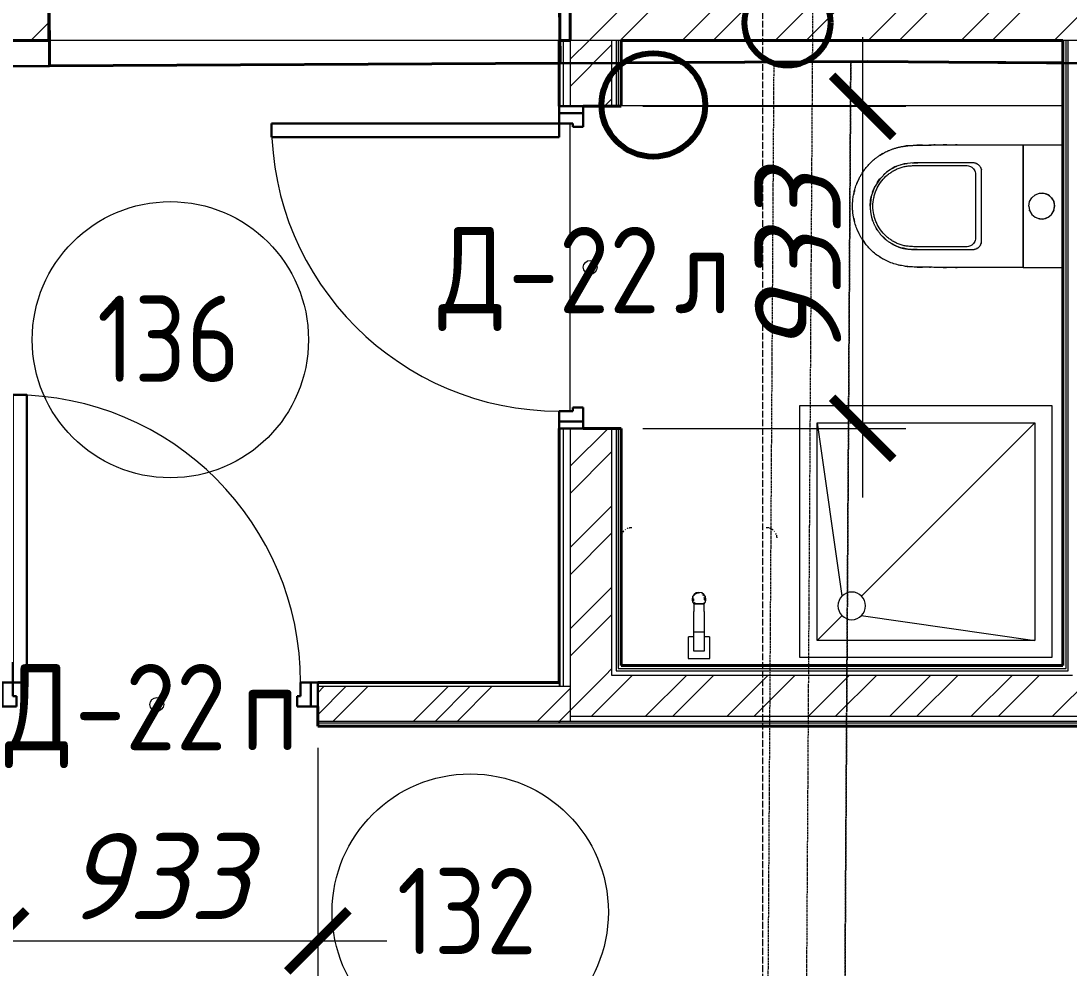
# Model space of a CAD drawing. Header units: millimetres. Extents: x 749182 to 2267578, y 70462 to 311449.
# Drawn here: x 2005482 to 2008517, y 116179 to 118922 of the extents above; entities that cross this region are included whole.
import ezdxf

# ---------------------------------------------------------------- set-up
doc = ezdxf.new("R2010")
doc.units = ezdxf.units.MM
for name, pattern in [('ADSK_Линия сетки', [25, 20, -2.5, 0, -2.5]), ('ADSK_Сверху', [4.5, 3, -1.5]), ('осеваяX2', [4, 2.5, -0.5, 0.5, -0.5])]:
    doc.linetypes.add(name, pattern=pattern)
doc.layers.get('Defpoints').update_dxf_attribs({"color": 255})
for name, color, linetype, lineweight in [('Двери', 7, 'Continuous', 20), ('Каркас', 7, 'Continuous', 9), ('Марки дверей', 7, 'Continuous', 20), ('Марки помещений', 7, 'Continuous', 20), ('Оборудование', 7, 'Continuous', 18), ('Оси', 165, 'осеваяX2', 13), ('Перекрытие', 7, 'Continuous', 18), ('размеры', 7, 'Continuous', 9), ('Сантехника', 7, 'Continuous', 18), ('Стены', 184, 'Continuous', 40), ('Стены внутренние', 7, 'Continuous', 18), ('Стены наружные', 7, 'Continuous', 18), ('Стены разрез', 7, 'Continuous', 35), ('Стены штриховка', 7, 'Continuous', 18), ('стояки', 7, 'Continuous', 9)]:
    doc.layers.add(name, color=color, linetype=linetype, lineweight=lineweight)
doc.layers.add('планы со стояками отопление_dwg', color=7, linetype='Continuous', lineweight=9, true_color=0x767676)
doc.styles.add('GOST Common_2', font='GOST_Common.ttf', dxfattribs={"width": 0.9, "height": 200})
doc.styles.add('М2', font='isocpeui.ttf')
doc.dimstyles.new('SPDS 1_100', dxfattribs={"dimscale": 100, "dimtxt": 2.5, "dimasz": 1.77, "dimexe": 1.25, "dimexo": 0.625, "dimtad": 1, "dimdec": 0, "dimrnd": 0.001, "dimzin": 9, "dimtxsty": 'М2', "dimblk": 'ARCHTICK', "dimcen": 2.5, "dimdle": 2, "dimclrt": 256, "dimadec": 0, "dimazin": 2, "dimtfac": 0.75, "dimtdec": 0, "dimtmove": 1, "dimatfit": 3, "dimfxl": 0, "dimtolj": 1, "dimlwd": 9, "dimlwe": 9, "dimarcsym": 0})
pattern_1 = [(45, (1958220.23, 75616.62), (-117.8655, 117.8655), []), (45, (1958298.8, 75616.62), (-117.8655, 117.8655), [])]

# ---------------------------------------------------------------- blocks, each defined once
blk = doc.blocks.new('ADSK_БалкаЖБ_Прямоугольная - 223_1х460мм-821113-01 План 1-го этажа маркировочный')
at = {"layer": 'Каркас', "color": 253, "linetype": 'ADSK_Сверху', "true_color": 0xaaaaaa}
for p, q in [((-2939.7, 111.5), (-2939.7, -111.6)), ((-2939.7, 111.5), (2939.7, 111.5)), ((-2939.7, -111.6), (2939.7, -111.6))]:
    blk.add_line(p, q, dxfattribs=at)
at = {"layer": 'Каркас', "color": 253, "linetype": 'ADSK_Сверху', "true_color": 0xb2b2b2}
for p in [(-2939.7, -0.1), (2939.7, 111.5)]:
    blk.add_line(p, (-2939.7, 111.5), dxfattribs=at)
blk = doc.blocks.new('Существующие стены 1 эт - Существующие стены 1 эт-653793-01 План 1-го этажа маркировочный')
at = {"layer": 'Стены'}
for p, q in [((47342.9, 43477.7), (47344.5, 43175.8)), ((48822.3, 43249.2), (48821, 43485.4)), ((47344.5, 43175.8), (47344.1, 43249.2)), ((47344.1, 43249.2), (47344.5, 43175.8)), ((48820.1, 43183.5), (47344.5, 43175.8)), ((47344.5, 43175.8), (48820.1, 43183.5)), ((48820.1, 43183.5), (47344.5, 43175.8)), ((49713.9, 43188.1), (49000.1, 43184.4)), ((49948.4, 43186.4), (49713.9, 43188.1)), ((50279.3, 43184), (49948.4, 43186.4))]:
    blk.add_line(p, q, dxfattribs=at)
at = {"layer": 'Стены разрез'}
for p, q in [((47344.5, 43175.8), (47342.9, 43477.7)), ((48821, 43485.4), (48822.6, 43183.5)), ((46573.2, 43171.8), (47344.5, 43175.8)), ((48822.6, 43183.5), (49713.9, 43188.1)), ((49713.9, 43188.1), (49948.4, 43186.4)), ((49948.4, 43186.4), (50381.1, 43183.2))]:
    blk.add_line(p, q, dxfattribs=at)
blk = doc.blocks.new('AC_Дверь_Однопольная_Стальная - Д-22п 933х2200h-1983243-01 План 1-го этажа маркировочный')
at = {"layer": 'Двери', "lineweight": 30}
for p, q in [((-416.5, 896.5), (-376.5, 896.5)), ((-416.5, 63.5), (-416.5, 896.5)), ((-376.5, 896.5), (-376.5, 63.5)), ((-466.5, 63.5), (-446.5, 63.5)), ((-466.5, -6.5), (-466.5, 63.5)), ((-446.5, 63.5), (-416.5, 63.5)), ((-446.5, -6.5), (-446.5, 63.5)), ((-446.5, 63.5), (-446.5, -6.5)), ((-376.5, 63.5), (-416.5, 63.5)), ((-416.5, 63.5), (-416.5, 23.5)), ((416.5, 63.5), (446.5, 63.5)), ((416.5, 23.5), (416.5, 63.5)), ((446.5, 63.5), (446.5, -6.5)), ((446.5, 63.5), (466.5, 63.5)), ((446.5, -6.5), (446.5, 63.5)), ((466.5, 63.5), (466.5, -6.5)), ((-416.5, 23.5), (-406.5, 23.5)), ((-406.5, 23.5), (-406.5, -6.5)), ((406.5, 23.5), (416.5, 23.5)), ((406.5, -6.5), (406.5, 23.5)), ((-446.5, -6.5), (-466.5, -6.5)), ((-406.5, -6.5), (-446.5, -6.5)), ((446.5, -6.5), (406.5, -6.5)), ((466.5, -6.5), (446.5, -6.5))]:
    blk.add_line(p, q, dxfattribs=at)
at = {"layer": 'Двери'}
blk.add_arc((-416.5, 63.5), 833, 0, 90, dxfattribs=at)
blk = doc.blocks.new('AC_Дверь_Однопольная_Стальная - Д-22л 933х2200h-1983239-01 План 1-го этажа маркировочный')
at = {"layer": 'Двери', "lineweight": 30}
for p, q in [((416.5, 923), (376.5, 923)), ((376.5, 923), (376.5, 90)), ((416.5, 90), (416.5, 923)), ((-446.5, 90), (-466.5, 90)), ((-466.5, 90), (-466.5, 20)), ((-416.5, 90), (-446.5, 90)), ((-446.5, 90), (-446.5, 20)), ((-446.5, 20), (-446.5, 90)), ((-416.5, 50), (-416.5, 90)), ((376.5, 90), (416.5, 90)), ((446.5, 90), (416.5, 90)), ((416.5, 90), (416.5, 50)), ((446.5, 20), (446.5, 90)), ((466.5, 90), (446.5, 90)), ((446.5, 90), (446.5, 20)), ((466.5, 20), (466.5, 90)), ((-406.5, 50), (-416.5, 50)), ((-406.5, 20), (-406.5, 50)), ((416.5, 50), (406.5, 50)), ((406.5, 50), (406.5, 20)), ((-466.5, 20), (-446.5, 20)), ((-446.5, 20), (-406.5, 20)), ((406.5, 20), (446.5, 20)), ((446.5, 20), (466.5, 20))]:
    blk.add_line(p, q, dxfattribs=at)
at = {"layer": 'Двери'}
blk.add_arc((416.5, 90), 833, 90, 180, dxfattribs=at)
blk = doc.blocks.new('WCPan-60cm-CloseCoupled-FloorMounted - WC_FloorStandingWC_Vitra_Zentrum_5781B003-0075-1928247-01 План 1-го этажа маркировочный')
at = {"layer": 'Сантехника'}
for p, q in [((50163.4, 42946.7), (50163.4, 42591.7)), ((50163.6, 42946.8), (50163.6, 42591.6)), ((50279.2, 42946.8), (50279.2, 42591.6)), ((50025.7, 42861.4), (50025.7, 42677)), ((50043.7, 42669.1), (50043.7, 42869.4)), ((50255, 42769.4), (50255, 42768.2)), ((50253.1, 42757.8), (50252.7, 42756.6))]:
    blk.add_line(p, q, dxfattribs=at)
at = {"layer": 'Сантехника', "flags": 128}
for points in [[(50163.6, 42946.8), (50221.4, 42946.8), (50279.2, 42946.8)], [(50016.5, 42895), (49987.1, 42895), (49959.9, 42895), (49933.8, 42895), (49901.2, 42895), (49872.7, 42895), (49847, 42894.6), (49818.9, 42891.7), (49792.5, 42882.7), (49768.6, 42867.7), (49748.5, 42847.8), (49733.5, 42824), (49724.1, 42797.2), (49721, 42769.2)], [(50180.1, 42769.4), (50182.4, 42782.3), (50188.9, 42793.5), (50198.8, 42801.9), (50211.1, 42806.4), (50224.1, 42806.4), (50236.4, 42801.9), (50246.3, 42793.5), (50252.8, 42782.3), (50255.1, 42769.4)], [(50180.1, 42769.4), (50182.4, 42756.6), (50188.9, 42745.3), (50198.8, 42737), (50211.1, 42732.5), (50224.1, 42732.5), (50236.3, 42737), (50246.3, 42745.3), (50252.8, 42756.6), (50255.1, 42769.4)], [(50163.6, 42591.6), (50221.4, 42591.6), (50279.2, 42591.6)]]:
    blk.add_lwpolyline(points, dxfattribs=at)
at = {"layer": 'Сантехника'}
for start, end in [(32.818, 86.5759), (332.8419, 27.1631), (273.4205, 327.1711)]:
    blk.add_arc((50217.5, 42769.4), 37.5, start, end, dxfattribs=at)
for centre, start_param, end_param in [((50163.3, 45003.3), 3.147063, 3.154396), ((50163.3, 40535.1), 6.270382, 6.277715)]:
    blk.add_ellipse(centre, major_axis=(0, 2056.6), ratio=0.01105, start_param=start_param, end_param=end_param, dxfattribs=at)
for points, knots in [([(49669.8, 42769.2), (49669.8, 42769.8), (49669.8, 42771.5), (49669.8, 42774.9), (49670, 42779.4), (49670.4, 42784.6), (49671, 42790.6), (49671.9, 42797.2), (49673.2, 42804.4), (49674.7, 42811.1), (49676.5, 42817.7), (49678.5, 42824.3), (49681, 42831.5), (49684.1, 42839.3), (49687.9, 42847.5), (49692.4, 42856.1), (49697.7, 42865), (49702.8, 42872.5), (49707.4, 42878.5), (49711, 42883), (49714.7, 42887.3), (49718.6, 42891.5), (49722.6, 42895.6), (49726.7, 42899.5), (49731, 42903.3), (49734.8, 42906.5), (49738.3, 42909.2), (49741.8, 42911.8), (49745.6, 42914.5), (49749.9, 42917.3), (49754.7, 42920.2), (49759.9, 42923.2), (49765.6, 42926.1), (49771.1, 42928.7), (49776.1, 42930.9), (49780.2, 42932.5), (49784.3, 42934.1), (49788.5, 42935.5), (49792.7, 42936.9), (49796.9, 42938.1), (49801.2, 42939.3), (49805.5, 42940.3), (49809.8, 42941.2), (49814.2, 42942), (49818.6, 42942.8), (49823.1, 42943.4), (49827.8, 42944), (49832.5, 42944.5), (49837.5, 42944.9), (49842.1, 42945.2), (49846.2, 42945.4), (49850.2, 42945.6), (49855, 42945.7), (49861.2, 42945.9), (49869.2, 42946), (49879.6, 42946.1), (49892.7, 42946.3), (49907, 42946.4), (49920.3, 42946.5), (49930.5, 42946.5), (49940.8, 42946.6), (49951.1, 42946.6), (49961.5, 42946.6), (49971.9, 42946.7), (49982.4, 42946.7), (49989.9, 42946.6), (49994.5, 42946.6), (49995.9, 42946.6), (49997.3, 42946.6), (49998.8, 42946.6), (50000.3, 42946.6), (50001.7, 42946.6), (50003.2, 42946.6), (50004.1, 42946.6), (50004.6, 42946.6)], [-4.049472, -4.049472, -4.049472, -4.049472, -3.861131, -3.67279, -3.484448, -3.296107, -3.107766, -2.919425, -2.731083, -2.542742, -2.412446, -2.28215, -2.151853, -2.021557, -1.891261, -1.760965, -1.630668, -1.500372, -1.435282, -1.370191, -1.3051, -1.24001, -1.174919, -1.109829, -1.044738, -0.979648, -0.938527, -0.897407, -0.856286, -0.815166, -0.774045, -0.732925, -0.691804, -0.650683, -0.624579, -0.598474, -0.572369, -0.546265, -0.52016, -0.494055, -0.467951, -0.441846, -0.416137, -0.390428, -0.36472, -0.339011, -0.313302, -0.287593, -0.261885, -0.236176, -0.21814, -0.200103, -0.182067, -0.164031, -0.145994, -0.127958, -0.109922, -0.091885, -0.081743, -0.071601, -0.061459, -0.051317, -0.041175, -0.031033, -0.020891, -0.010749, -0.009405, -0.008061, -0.006718, -0.005374, -0.004031, -0.002687, -0.001344, 0, 0, 0, 0]), ([(49757.1, 42921.6), (49756.4, 42921.2), (49754.2, 42919.9), (49750.8, 42917.8), (49748.2, 42916.2), (49747.1, 42915.4)], [0.5780337, 0.5780337, 0.5780337, 0.5780337, 0.58333333, 0.59375, 0.60237091, 0.60237091, 0.60237091, 0.60237091]), ([(49832.2, 42944.4), (49832.1, 42944.4), (49830.5, 42944.3), (49827.5, 42944), (49824, 42943.5), (49822, 42943.3), (49821.3, 42943.2)], [0.39522151, 0.39522151, 0.39522151, 0.39522151, 0.39583333, 0.40625, 0.41666667, 0.42134296, 0.42134296, 0.42134296, 0.42134296]), ([(49872.9, 42946.1), (49871.7, 42946), (49868.9, 42946), (49864.3, 42945.9), (49859.8, 42945.9), (49857, 42945.8), (49856, 42945.8)], [0.30427449, 0.30427449, 0.30427449, 0.30427449, 0.3125, 0.32291667, 0.33333333, 0.3395761, 0.3395761, 0.3395761, 0.3395761]), ([(49909.1, 42946.4), (49907.9, 42946.4), (49905, 42946.4), (49901.2, 42946.3), (49897.8, 42946.3), (49895.1, 42946.3), (49892.8, 42946.3), (49891.5, 42946.3), (49890.9, 42946.3)], [0.22091476, 0.22091476, 0.22091476, 0.22091476, 0.22916667, 0.23958333, 0.24479167, 0.25, 0.25520833, 0.25892352, 0.25892352, 0.25892352, 0.25892352]), ([(49942.5, 42946.6), (49942.1, 42946.6), (49940.1, 42946.6), (49936.7, 42946.6), (49933.6, 42946.5), (49932, 42946.5)], [0.14303768, 0.14303768, 0.14303768, 0.14303768, 0.14583333, 0.15625, 0.16666667, 0.16666667, 0.16666667, 0.16666667]), ([(50004.6, 42946.6), (50010.5, 42946.6), (50022.4, 42946.6), (50041.3, 42946.6), (50061.4, 42946.6), (50084.3, 42946.6), (50107.6, 42946.6), (50128.1, 42946.7), (50146.8, 42946.7), (50158.1, 42946.7), (50163.4, 42946.7)], [-4.113201, -4.113201, -4.113201, -4.113201, -3.611572, -3.109943, -2.608313, -2.106684, -1.580013, -1.053342, -0.526671, 0, 0, 0, 0]), ([(49728.9, 42901.5), (49727.9, 42900.6), (49725, 42897.9), (49722.1, 42895.1), (49720.2, 42893.1)], [0.65650769, 0.65650769, 0.65650769, 0.65650769, 0.66666667, 0.68597408, 0.68597408, 0.68597408, 0.68597408]), ([(49810.1, 42889.6), (49812.5, 42890.3), (49817.5, 42891.5), (49823.5, 42892.6), (49827, 42893), (49827.9, 42893.2)], [0.4375, 0.4375, 0.4375, 0.4375, 0.45833333, 0.47916667, 0.48641545, 0.48641545, 0.48641545, 0.48641545]), ([(49842.1, 42894.4), (49844.3, 42894.5), (49849.2, 42894.7), (49854.7, 42894.9), (49858.1, 42894.9), (49859.2, 42894.9)], [0.52439248, 0.52439248, 0.52439248, 0.52439248, 0.54166667, 0.5625, 0.5716159, 0.5716159, 0.5716159, 0.5716159]), ([(50043.7, 42869.4), (50043.7, 42871), (50043.3, 42877.6), (50037, 42887.4), (50029.7, 42892.3), (50022.6, 42894.6), (50018.5, 42895), (50016.5, 42895)], [-1.399204, -1.399204, -1.399204, -1.399204, -0.991678, -0.684937, -0.377368, -0.184471, 0, 0, 0, 0]), ([(49706.3, 42877), (49705.8, 42876.4), (49704.4, 42874.6), (49702.1, 42871.4), (49699.9, 42868.2), (49698.7, 42866.3), (49698.3, 42865.7)], [0.73453829, 0.73453829, 0.73453829, 0.73453829, 0.73958333, 0.75, 0.76041667, 0.76559387, 0.76559387, 0.76559387, 0.76559387]), ([(49728.9, 42769.2), (49728.9, 42777.3), (49730.1, 42789.4), (49734.3, 42805.1), (49740, 42820.2), (49750, 42837.9), (49763.4, 42853.2), (49775.8, 42863.6), (49785.9, 42870.4), (49794.8, 42875.2), (49802.3, 42878.5), (49807.8, 42880.6), (49813.5, 42882.4), (49821.2, 42884.2), (49831.3, 42885.7), (49843.8, 42886.6), (49860.9, 42887.1), (49882.7, 42887), (49917.8, 42887), (49956.3, 42887.1), (49986.2, 42887.1), (49998.5, 42887.1)], [-0.881059, -0.881059, -0.881059, -0.881059, -0.8185544, -0.7873044, -0.7560544, -0.6935544, -0.6310544, -0.5998044, -0.5685544, -0.5373044, -0.5216794, -0.5060544, -0.4904294, -0.4748044, -0.4435544, -0.4123044, -0.3810544, -0.3185544, -0.2560544, -0.1310544, -0.0428572, -0.0428572, -0.0428572, -0.0428572]), ([(49759.4, 42859.7), (49760.8, 42861.1), (49765, 42864.9), (49769.4, 42868.5), (49772.4, 42870.7)], [0.27513812, 0.27513812, 0.27513812, 0.27513812, 0.29166667, 0.32160073, 0.32160073, 0.32160073, 0.32160073]), ([(49783.4, 42877.9), (49785.4, 42879), (49789.8, 42881.4), (49794.6, 42883.8), (49797.4, 42885), (49797.9, 42885.2)], [0.35634739, 0.35634739, 0.35634739, 0.35634739, 0.375, 0.39583333, 0.40053784, 0.40053784, 0.40053784, 0.40053784]), ([(49998.5, 42887.1), (50000.9, 42887.1), (50005.4, 42886.5), (50010.9, 42884.5), (50014.9, 42882.1), (50018.5, 42879.3), (50022.3, 42874.8), (50025.1, 42868.3), (50025.7, 42863.8), (50025.7, 42861.4)], [-1, -1, -1, -1, -0.833333, -0.666667, -0.583333, -0.5, -0.333333, -0.166667, 0, 0, 0, 0]), ([(50040.6, 42881.5), (50040.8, 42881.2), (50041, 42880.7), (50041.3, 42880.1), (50041.4, 42879.9)], [0.69452299, 0.69452299, 0.69452299, 0.69452299, 0.72222222, 0.7371201, 0.7371201, 0.7371201, 0.7371201]), ([(49688, 42847.6), (49687.4, 42846.5), (49686.2, 42843.9), (49684.5, 42840), (49683.3, 42837.4), (49682.9, 42836.2)], [0.8145512, 0.8145512, 0.8145512, 0.8145512, 0.82291667, 0.83333333, 0.84189093, 0.84189093, 0.84189093, 0.84189093]), ([(49740.6, 42836.8), (49741.6, 42838.3), (49744, 42841.8), (49747.4, 42846.4), (49749.9, 42849.5), (49750.8, 42850.6)], [0.1938714, 0.1938714, 0.1938714, 0.1938714, 0.20833333, 0.22916667, 0.24084036, 0.24084036, 0.24084036, 0.24084036]), ([(49675.6, 42814.5), (49675.2, 42813), (49674.5, 42810.1), (49673.6, 42806), (49673.1, 42803.3), (49672.9, 42802.4)], [0.89583333, 0.89583333, 0.89583333, 0.89583333, 0.90625, 0.91666667, 0.92254035, 0.92254035, 0.92254035, 0.92254035]), ([(49727.2, 42808.4), (49727.5, 42809.2), (49728.2, 42811.3), (49729.8, 42815.7), (49731.7, 42820.2), (49733.5, 42824), (49734.3, 42825.6), (49734.6, 42826.1)], [0.1072591, 0.1072591, 0.1072591, 0.1072591, 0.11458333, 0.125, 0.14583333, 0.15625, 0.1607108, 0.1607108, 0.1607108, 0.1607108]), ([(50004.6, 42591.8), (50002.7, 42591.8), (49998.8, 42591.8), (49992.6, 42591.8), (49986.4, 42591.8), (49973.1, 42591.8), (49953.5, 42591.8), (49928.6, 42591.9), (49905.5, 42592), (49885.4, 42592.2), (49869.6, 42592.4), (49857.9, 42592.6), (49847.8, 42592.9), (49838.6, 42593.4), (49829.6, 42594.2), (49820.7, 42595.3), (49811.8, 42596.8), (49799.8, 42599.3), (49785.2, 42603.7), (49768.8, 42610.5), (49753.8, 42618.5), (49739.3, 42628.1), (49726.1, 42639.1), (49714.3, 42651.3), (49704.6, 42663.3), (49696.2, 42675.6), (49688.7, 42688.8), (49681.7, 42704.5), (49676.2, 42720.7), (49673.4, 42733.1), (49672, 42741.3), (49671.4, 42745.2), (49670.9, 42749.1), (49670.6, 42752.5), (49670.3, 42755.2), (49670.2, 42757.4), (49670, 42759.5), (49669.9, 42761.5), (49669.9, 42763.3), (49669.8, 42765), (49669.8, 42766.7), (49669.8, 42767.8), (49669.8, 42768.5), (49669.8, 42768.8), (49669.8, 42769), (49669.8, 42769.1), (49669.8, 42769.2)], [-20.049415, -20.049415, -20.049415, -20.049415, -19.9374, -19.825385, -19.71337, -19.601354, -19.117402, -18.633449, -18.149496, -17.665543, -17.288144, -16.910745, -16.533346, -16.155946, -15.770496, -15.385045, -14.999595, -14.614144, -13.837234, -13.060323, -12.283412, -11.506502, -10.565218, -9.623934, -8.68265, -7.741366, -6.423461, -5.105557, -3.787653, -2.469748, -2.16459, -1.859431, -1.554272, -1.249113, -1.082103, -0.915093, -0.748083, -0.581073, -0.452946, -0.32482, -0.196693, -0.068567, -0.051425, -0.034283, -0.017142, 0, 0, 0, 0]), ([(49721, 42769.2), (49721, 42771.2), (49721.1, 42775.7), (49721.7, 42783.2), (49722.6, 42789.9), (49723.6, 42795), (49724.1, 42797.3), (49724.4, 42798.3)], [0, 0, 0, 0, 0.02083333, 0.04166667, 0.0625, 0.07291667, 0.08026225, 0.08026225, 0.08026225, 0.08026225]), ([(49721, 42769.2), (49721, 42768.6), (49721, 42767.4), (49721, 42765.4), (49721.1, 42763.2), (49721.2, 42760.9), (49721.4, 42758.4), (49721.7, 42755.8), (49722, 42753), (49722.4, 42750.2), (49722.9, 42747.2), (49723.5, 42744), (49724.2, 42740.8), (49725, 42737.5), (49726, 42734.1), (49727, 42730.6), (49728.2, 42727), (49729.5, 42723.5), (49730.9, 42720.2), (49732.2, 42717.1), (49733.6, 42714.1), (49735.1, 42711.2), (49736.6, 42708.4), (49738.2, 42705.6), (49739.8, 42702.9), (49741.5, 42700.3), (49743.2, 42697.8), (49744.9, 42695.4), (49746.6, 42693), (49748.4, 42690.7), (49750.2, 42688.5), (49752, 42686.4), (49753.9, 42684.3), (49755.9, 42682.1), (49758.2, 42679.8), (49760.7, 42677.4), (49763.2, 42675.1), (49765.7, 42673), (49768.3, 42670.9), (49770.8, 42668.9), (49773.3, 42667.1), (49775.9, 42665.3), (49778.4, 42663.6), (49780.9, 42662.1), (49783.3, 42660.6), (49785.8, 42659.2), (49788.2, 42657.9), (49790.5, 42656.7), (49792.9, 42655.5), (49795.1, 42654.4), (49797.4, 42653.4), (49799.7, 42652.5), (49802, 42651.6), (49804.3, 42650.7), (49806.6, 42649.9), (49808.9, 42649.2), (49811.2, 42648.5), (49813.6, 42647.9), (49815.9, 42647.3), (49818.4, 42646.8), (49820.8, 42646.3), (49823.3, 42645.9), (49825.8, 42645.5), (49828.5, 42645.2), (49831.1, 42644.9), (49833.9, 42644.6), (49836.6, 42644.4), (49839.5, 42644.2), (49842.4, 42644), (49845.3, 42643.9), (49848.3, 42643.7), (49851.3, 42643.6), (49854.4, 42643.6), (49857.4, 42643.5), (49860.5, 42643.5), (49863.7, 42643.4), (49866.8, 42643.4), (49869.9, 42643.4), (49873, 42643.4), (49876.1, 42643.4), (49879.1, 42643.4), (49882.4, 42643.4), (49886.3, 42643.4), (49890.9, 42643.4), (49895.7, 42643.4), (49900.8, 42643.4), (49906, 42643.4), (49911.3, 42643.4), (49916.5, 42643.4), (49921.6, 42643.4), (49926.5, 42643.4), (49931.2, 42643.4), (49935.4, 42643.4), (49939.3, 42643.4), (49942.6, 42643.4), (49945.3, 42643.4), (49947.3, 42643.4), (49949.3, 42643.4), (49951.3, 42643.4), (49954.7, 42643.4), (49958.1, 42643.4), (49961.8, 42643.4), (49965.7, 42643.4), (49969.8, 42643.4), (49974, 42643.4), (49978.4, 42643.4), (49982.9, 42643.4), (49987.5, 42643.4), (49992.2, 42643.4), (49997, 42643.4), (50001.8, 42643.4), (50006.7, 42643.4), (50011.6, 42643.4), (50014.9, 42643.4), (50016.5, 42643.4)], [-58.924074, -58.924074, -58.924074, -58.924074, -58.626767, -58.329459, -58.032152, -57.734844, -57.437537, -57.140229, -56.842922, -56.545614, -56.248307, -55.950999, -55.653692, -55.356384, -55.059077, -54.761769, -54.464462, -54.167154, -53.909806, -53.652457, -53.395109, -53.13776, -52.880412, -52.623063, -52.365715, -52.108366, -51.851018, -51.593669, -51.336321, -51.078972, -50.821624, -50.564275, -50.306927, -50.049579, -49.709363, -49.369148, -49.028933, -48.688718, -48.348503, -48.008288, -47.668073, -47.327858, -46.987643, -46.647428, -46.307213, -45.966998, -45.626783, -45.286568, -44.946353, -44.606138, -44.248477, -43.890817, -43.533156, -43.175496, -42.817835, -42.460175, -42.102514, -41.744854, -41.387193, -41.029533, -40.671873, -40.314212, -39.956552, -39.598891, -39.241231, -38.88357, -38.535083, -38.186597, -37.83811, -37.489623, -37.141136, -36.79265, -36.444163, -36.095676, -35.747189, -35.398703, -35.050216, -34.701729, -34.353242, -34.004756, -33.656269, -33.307782, -32.843962, -32.380141, -31.916321, -31.452501, -30.98868, -30.52486, -30.06104, -29.59722, -29.133399, -28.669579, -28.205759, -27.741938, -27.278118, -26.814298, -26.350477, -25.886657, -24.268741, -22.650825, -21.032909, -19.414993, -17.797077, -16.179161, -14.561245, -12.943328, -11.325412, -9.707496, -8.08958, -6.471664, -4.853748, -3.235832, -1.617916, 0, 0, 0, 0]), ([(49998.5, 42651.3), (49986.2, 42651.4), (49956.3, 42651.4), (49917.8, 42651.4), (49882.7, 42651.4), (49860.9, 42651.3), (49843.8, 42651.8), (49831.3, 42652.7), (49821.2, 42654.2), (49813.5, 42656.1), (49807.8, 42657.8), (49802.3, 42659.9), (49794.8, 42663.3), (49785.9, 42668.1), (49775.8, 42674.9), (49763.4, 42685.2), (49750, 42700.5), (49740, 42718.2), (49734.3, 42733.3), (49730.1, 42749), (49728.9, 42761.1), (49728.9, 42769.2)], [0.0428572, 0.0428572, 0.0428572, 0.0428572, 0.1310544, 0.2560544, 0.3185544, 0.3810544, 0.4123044, 0.4435544, 0.4748044, 0.4904294, 0.5060544, 0.5216794, 0.5373044, 0.5685544, 0.5998044, 0.6310544, 0.6935544, 0.7560544, 0.7873044, 0.8185544, 0.881059, 0.881059, 0.881059, 0.881059]), ([(50182, 42781.4), (50182, 42781.5), (50182.2, 42782.1), (50182.4, 42782.6), (50182.6, 42783.1)], [-0.79368047, -0.79368047, -0.79368047, -0.79368047, -0.78571429, -0.76296055, -0.76296055, -0.76296055, -0.76296055]), ([(49673, 42735.5), (49673.1, 42734.7), (49673.9, 42731.1), (49674.7, 42727.5), (49675.4, 42724.8)], [0.07790377, 0.07790377, 0.07790377, 0.07790377, 0.08333333, 0.10312609, 0.10312609, 0.10312609, 0.10312609]), ([(49728.2, 42727.1), (49728.2, 42727.2), (49727.7, 42728.6), (49726.8, 42731.2), (49725.9, 42734.4), (49725.3, 42736.6), (49725.1, 42737.4)], [0.88401006, 0.88401006, 0.88401006, 0.88401006, 0.88541667, 0.89583333, 0.90625, 0.91261207, 0.91261207, 0.91261207, 0.91261207]), ([(49743.8, 42697), (49743.7, 42697.1), (49742.2, 42699.2), (49740.1, 42702.5), (49738, 42706), (49737.2, 42707.4), (49737.1, 42707.6)], [0.79073929, 0.79073929, 0.79073929, 0.79073929, 0.79166667, 0.8125, 0.82291667, 0.82510106, 0.82510106, 0.82510106, 0.82510106]), ([(50212.4, 42732.3), (50212, 42732.3), (50211.4, 42732.4), (50210.7, 42732.6), (50210.4, 42732.6)], [-0.91359982, -0.91359982, -0.91359982, -0.91359982, -0.89285714, -0.87932789, -0.87932789, -0.87932789, -0.87932789]), ([(49682.6, 42702.9), (49683.2, 42701.4), (49684.8, 42697.5), (49686.6, 42693.6), (49687.8, 42691.1)], [0.15609637, 0.15609637, 0.15609637, 0.15609637, 0.16666667, 0.18556267, 0.18556267, 0.18556267, 0.18556267]), ([(49765.9, 42672.8), (49765.2, 42673.4), (49762.5, 42675.7), (49759.3, 42678.7), (49756.8, 42681.3), (49756, 42682)], [0.70059285, 0.70059285, 0.70059285, 0.70059285, 0.70833333, 0.72916667, 0.73777538, 0.73777538, 0.73777538, 0.73777538]), ([(49698.5, 42672.4), (49699.6, 42670.6), (49702.1, 42667), (49704.6, 42663.5), (49705.9, 42661.8)], [0.23487199, 0.23487199, 0.23487199, 0.23487199, 0.25, 0.26517937, 0.26517937, 0.26517937, 0.26517937]), ([(49793.2, 42655.4), (49792, 42655.9), (49788.6, 42657.6), (49784.6, 42659.8), (49781.8, 42661.5), (49781.4, 42661.8)], [0.61440341, 0.61440341, 0.61440341, 0.61440341, 0.625, 0.64583333, 0.65006745, 0.65006745, 0.65006745, 0.65006745]), ([(49825.2, 42645.6), (49825, 42645.6), (49822.3, 42646.1), (49817.1, 42647), (49812.4, 42648.2), (49810.1, 42648.8)], [0.51911637, 0.51911637, 0.51911637, 0.51911637, 0.52083333, 0.54166667, 0.56178791, 0.56178791, 0.56178791, 0.56178791]), ([(50025.7, 42677), (50025.7, 42674.6), (50025.1, 42670.1), (50022.3, 42663.6), (50018.5, 42659.1), (50014.9, 42656.3), (50010.9, 42653.9), (50005.4, 42651.9), (50000.9, 42651.3), (49998.5, 42651.3)], [-1, -1, -1, -1, -0.833333, -0.666667, -0.5, -0.416667, -0.333333, -0.166667, 0, 0, 0, 0]), ([(50016.5, 42643.4), (50020.4, 42643.4), (50027.7, 42644.8), (50036.7, 42650.7), (50043.3, 42660.7), (50043.7, 42667.4), (50043.7, 42669.1)], [-4.576676, -4.576676, -4.576676, -4.576676, -3.420853, -2.362821, -1.38046, 0, 0, 0, 0]), ([(50040.5, 42656.8), (50040.5, 42656.7), (50040.2, 42656.2), (50039.9, 42655.7), (50039.6, 42655.3)], [0.30813645, 0.30813645, 0.30813645, 0.30813645, 0.3125, 0.35026428, 0.35026428, 0.35026428, 0.35026428]), ([(50043, 42663.2), (50042.9, 42662.7), (50042.7, 42662), (50042.5, 42661.3), (50042.5, 42661.2)], [0.14925999, 0.14925999, 0.14925999, 0.14925999, 0.1875, 0.1968419, 0.1968419, 0.1968419, 0.1968419]), ([(49719.7, 42645.8), (49721.7, 42643.7), (49724.9, 42640.6), (49728.1, 42637.7), (49729.3, 42636.7)], [0.31372869, 0.31372869, 0.31372869, 0.31372869, 0.33333333, 0.34362952, 0.34362952, 0.34362952, 0.34362952]), ([(49747.7, 42622.6), (49750, 42621.1), (49753.2, 42619.1), (49756.4, 42617.3), (49757.1, 42616.9)], [0.39699712, 0.39699712, 0.39699712, 0.39699712, 0.41666667, 0.42228657, 0.42228657, 0.42228657, 0.42228657]), ([(49857, 42643.5), (49856.1, 42643.5), (49852.6, 42643.6), (49848.1, 42643.7), (49844.5, 42643.9), (49843.4, 42644)], [0.42975153, 0.42975153, 0.42975153, 0.42975153, 0.4375, 0.45833333, 0.46818954, 0.46818954, 0.46818954, 0.46818954]), ([(49821.4, 42595.2), (49822, 42595.2), (49825.5, 42594.7), (49829.5, 42594.2), (49832.9, 42593.9), (49833.3, 42593.9)], [0.57885721, 0.57885721, 0.57885721, 0.57885721, 0.58333333, 0.60416667, 0.60686986, 0.60686986, 0.60686986, 0.60686986]), ([(49856.9, 42592.6), (49857.7, 42592.6), (49861.5, 42592.5), (49866.7, 42592.4), (49871.1, 42592.4), (49872.5, 42592.3)], [0.66095419, 0.66095419, 0.66095419, 0.66095419, 0.66666667, 0.6875, 0.69783585, 0.69783585, 0.69783585, 0.69783585]), ([(49931.9, 42591.9), (49934.9, 42591.9), (49938.4, 42591.8), (49941.9, 42591.8), (49942.3, 42591.8)], [0.83333333, 0.83333333, 0.83333333, 0.83333333, 0.85416667, 0.85711815, 0.85711815, 0.85711815, 0.85711815]), ([(50163.4, 42591.7), (50148.7, 42591.7), (50119.2, 42591.8), (50077.7, 42591.8), (50042.5, 42591.8), (50022.5, 42591.8), (50013.6, 42591.8), (50009.8, 42591.8), (50007, 42591.8), (50005.4, 42591.8), (50004.6, 42591.8)], [-13.742702, -13.742702, -13.742702, -13.742702, -11.119817, -8.496932, -5.874047, -3.251161, -2.438371, -1.625581, -0.81279, 0, 0, 0, 0])]:
    blk.add_open_spline(points, degree=3, knots=knots, dxfattribs=at)
for points in [[(49973.2, 42946.7), (49971.6, 42946.7), (49969.9, 42946.7), (49968.3, 42946.7)], [(50021.9, 42894.5), (50022.4, 42894.4), (50023, 42894.3), (50023.5, 42894.2)], [(50027.2, 42893), (50027.7, 42892.8), (50028.3, 42892.6), (50028.8, 42892.3)], [(50042.8, 42876.2), (50042.9, 42875.6), (50043.1, 42875.1), (50043.2, 42874.6)], [(50197.8, 42801.3), (50198.3, 42801.7), (50198.9, 42802), (50199.5, 42802.3)], [(50210.4, 42806.3), (50211.1, 42806.4), (50211.8, 42806.5), (50212.4, 42806.6)], [(50182.6, 42755.8), (50182.4, 42756.4), (50182.2, 42756.9), (50182, 42757.5)], [(50199.5, 42736.5), (50198.9, 42736.9), (50198.3, 42737.2), (50197.8, 42737.6)], [(50030.5, 42646.9), (50029.9, 42646.6), (50029.4, 42646.3), (50028.8, 42646.1)], [(50024.5, 42644.5), (50023.9, 42644.3), (50023.3, 42644.2), (50022.7, 42644.1)], [(49892.3, 42592.2), (49893.3, 42592.1), (49894.3, 42592.1), (49895.3, 42592.1)], [(49968.3, 42591.8), (49970, 42591.8), (49971.7, 42591.8), (49973.3, 42591.8)]]:
    blk.add_open_spline(points, degree=3, dxfattribs=at)
blk = doc.blocks.new('Душевая кабинка-2D - 730кв-V227-01 План 1-го этажа маркировочный')
at = {"layer": 'Сантехника'}
for p, q in [((0, 730), (730, 730)), ((0, 0), (0, 730)), ((730, 730), (730, 0)), ((50, 680), (680, 680)), ((50, 50), (50, 680)), ((680, 680), (680, 50)), ((680, 50), (50, 50)), ((730, 0), (0, 0))]:
    blk.add_line(p, q, dxfattribs=at)
at = {"layer": 'Сантехника', "lineweight": 9}
for p, q in [((50, 680), (121.1, 178.9)), ((680, 680), (178.9, 178.9)), ((122.4, 122.4), (50, 50)), ((177.6, 122.4), (680, 50))]:
    blk.add_line(p, q, dxfattribs=at)
at = {"layer": 'Сантехника'}
for start, end in [(360, 180), (180, 360)]:
    blk.add_arc((150, 150), 40, start, end, dxfattribs=at)
blk = doc.blocks.new('Parametric_Porcelain_bathroom_sink_20774 - 450х400мм-V228-01 План 1-го этажа маркировочный')
at = {"layer": 'Оборудование'}
for p, q in [((-89.1, 431.1), (-88.2, 431.9)), ((343.1, 427.1), (343.9, 426.2)), ((110, 217.1), (140, 217.1)), ((110, 217.1), (110, 194.1)), ((140, 217.1), (110, 217.1)), ((140, 194.1), (140, 217.1)), ((110, 134.5), (110, 194.1)), ((140, 194.1), (140, 134.5)), ((110, 99.5), (110, 134.5)), ((140, 134.5), (110, 134.5)), ((140, 134.5), (140, 99.5)), ((93.2, 119.2), (93.2, 59.6)), ((110, 121.1), (95.1, 121.1)), ((110, 79.5), (110, 99.5)), ((154.6, 121.1), (140, 121.1)), ((140, 99.5), (140, 79.5)), ((156.5, 59.6), (156.5, 119.2)), ((140, 79.5), (110, 79.5)), ((94.7, 58.1), (155, 58.1))]:
    blk.add_line(p, q, dxfattribs=at)
at = {"layer": 'Оборудование', "flags": 128}
for points in [[(-95.4, 423.9), (-94.8, 424.9), (-94.1, 425.9), (-93.3, 426.9), (-92.6, 427.8)], [(-83.1, 435), (-82, 435.5), (-80.9, 436), (-79.7, 436.4)], [(-77.4, 437.1), (-76.3, 437.3), (-75.1, 437.6), (-73.9, 437.7), (-72.7, 437.9), (-71.5, 438), (-70.3, 438), (-70, 438)], [(320, 438), (321.2, 438), (322.4, 437.9), (323.6, 437.8), (324.8, 437.6), (326, 437.4), (327.1, 437.1)], [(329.4, 436.5), (330.6, 436.1), (331.7, 435.6), (332.8, 435.1), (333.9, 434.6)], [(335.9, 433.4), (336.9, 432.8), (337.9, 432.1), (338.9, 431.3), (339.8, 430.6)], [(-100, 408), (-100, 409.2), (-99.9, 410.4), (-99.8, 411.6), (-99.6, 412.8), (-99.4, 414), (-99.1, 415.1)], [(-98.5, 417.4), (-98.1, 418.6), (-97.6, 419.7), (-97.1, 420.8), (-96.6, 421.9)], [(347, 421.1), (347.5, 420), (348, 418.9), (348.4, 417.7)], [(349.1, 415.4), (349.3, 414.3), (349.6, 413.1), (349.7, 411.9), (349.9, 410.7), (350, 409.5), (350, 408.3), (350, 408)]]:
    blk.add_lwpolyline(points, dxfattribs=at)
at = {"layer": 'Оборудование'}
for centre, radius, start, end in [((125, 230), 20, 0, 180), ((125, 230), 18.2, 95.8453, 143.3061), ((125, 230), 18.2, 85.131, 94.1833), ((125, 230), 18.2, 52.7593, 62.7191), ((125, 230), 18.2, 45, 49.4056), ((125, 230), 20, 180, 221.0942), ((125, 230), 18.2, 165.1578, 180), ((125, 230), 18.2, 180, 191.3408), ((125, 230), 16.3, 175.3673, 180), ((125, 230), 16.3, 175.3673, 180), ((125, 230), 16.3, 180, 198.6206), ((125, 230), 16.3, 180, 198.6206), ((125, 230), 18.2, 208.9833, 219.7338), ((125, 230), 16.3, 216.8749, 225), ((125, 230), 16.3, 216.8749, 225), ((125, 230), 16.3, 41.0245, 45), ((125, 230), 16.3, 41.0245, 45), ((125, 230), 18.2, 315, 326.6627), ((125, 230), 18.2, 28.9833, 36.6939), ((125, 230), 20, 318.8852, 360), ((125, 230), 16.3, 0, 18.6206), ((125, 230), 16.3, 0, 18.6206), ((125, 230), 16.3, 355.3673, 360), ((125, 230), 16.3, 355.3673, 360), ((125, 230), 18.2, 345.1578, 360), ((125, 230), 18.2, 0, 11.3408), ((95.1, 119.2), 1.87, 90, 180), ((95.1, 119.2), 1.87, 120, 150), ((95.1, 119.2), 1.87, 120, 150), ((95.1, 119.2), 1.87, 120, 150), ((154.6, 119.2), 1.87, 0, 90), ((154.6, 119.2), 1.87, 30, 60), ((154.6, 119.2), 1.87, 30, 60), ((154.6, 119.2), 1.87, 30, 60), ((94.7, 59.6), 1.49, 180, 270), ((155, 59.6), 1.49, 270, 360)]:
    blk.add_arc(centre, radius, start, end, dxfattribs=at)
blk = doc.blocks.new('планы со стояками отопление_dwg-1484427-01 План 1-го этажа маркировочный')
at = {"layer": 'стояки', "lineweight": 80}
for centre, radius in [((221876.9, 199377.6), 124.3), ((221488.3, 199139.5), 149.9)]:
    blk.add_circle(centre, radius, dxfattribs=at)
blk = doc.blocks.new('ADSK_Марка_Помещение_ОдноЗначение - Номер-247393-01 План 1-го этажа маркировочный')
at = {"layer": 'Марки помещений'}
blk.add_circle((0, 0), 4, dxfattribs=at)
blk = doc.blocks.new('ADSK_Марка_Дверь - Марка типа и комментарии-2020407-01 План 1-го этажа маркировочный')
at = {"layer": 'Марки дверей', "lineweight": 9}
blk.add_circle((0, 0), 0.2, dxfattribs=at)
blk = doc.blocks.new('_ArchTick')
at = {"color": 0, "linetype": 'ByBlock', "const_width": 0.15}
blk.add_lwpolyline([(-0.5, -0.5), (0.5, 0.5)], dxfattribs=at)
blk = doc.blocks.new('*D2935')
at = {"layer": 'Defpoints', "color": 0, "lineweight": 20, "transparency": 16777216}
for p in [(2005408.5, 116879.2), (2006341.5, 116879.2), (2006341.5, 116257.6)]:
    blk.add_point(p, dxfattribs=at)
at = {"layer": 'размеры', "color": 0, "lineweight": 9, "transparency": 16777216}
for p, q in [((2005408.5, 116816.7), (2005408.5, 116132.6)), ((2006341.5, 116816.7), (2006341.5, 116132.6)), ((2005208.5, 116257.6), (2006541.5, 116257.6))]:
    blk.add_line(p, q, dxfattribs=at)
at = {"layer": 'размеры', "color": 0, "lineweight": 9, "transparency": 16777216, "xscale": 177, "yscale": 177, "zscale": 177, "rotation": 180}
blk.add_blockref('_ArchTick', (2005408.5, 116257.6), dxfattribs=at)
at = {"layer": 'размеры', "color": 0, "lineweight": 9, "transparency": 16777216, "xscale": 177, "yscale": 177, "zscale": 177}
blk.add_blockref('_ArchTick', (2006341.5, 116257.6), dxfattribs=at)
at = {"layer": 'размеры', "lineweight": 20, "transparency": 16777216, "insert": (2005875, 116445.1), "char_height": 250, "width": 454.106, "attachment_point": 5, "style": 'М2'}
blk.add_mtext('\\A1;933', dxfattribs=at)
blk = doc.blocks.new('*D2936')
at = {"layer": 'Defpoints', "color": 0, "lineweight": 20, "transparency": 16777216}
for p in [(2007220.4, 118675.2), (2007919.4, 118675.2), (2007220.4, 117742.2)]:
    blk.add_point(p, dxfattribs=at)
at = {"layer": 'размеры', "color": 0, "lineweight": 9, "transparency": 16777216}
for p, q in [((2007919.4, 117542.2), (2007919.4, 118875.2)), ((2007282.9, 118675.2), (2008044.4, 118675.2)), ((2007282.9, 117742.2), (2008044.4, 117742.2))]:
    blk.add_line(p, q, dxfattribs=at)
at = {"layer": 'размеры', "color": 0, "lineweight": 9, "transparency": 16777216, "xscale": 177, "yscale": 177, "zscale": 177}
for p, rotation in [((2007919.4, 118675.2), 90), ((2007919.4, 117742.2), 270)]:
    blk.add_blockref('_ArchTick', p, dxfattribs=dict(at, rotation=rotation))
at = {"layer": 'размеры', "lineweight": 20, "transparency": 16777216, "insert": (2007731.9, 118208.7), "char_height": 250, "width": 454.106, "attachment_point": 5, "rotation": 90, "style": 'М2'}
blk.add_mtext('\\A1;933', dxfattribs=at)

msp = doc.modelspace()

# ---------------------------------------------------------------- hatches: boundary and pattern name
at = {"layer": 'Стены внутренние', "lineweight": 9}
h = msp.add_hatch(dxfattribs=at)
h.set_pattern_fill('FP_1', color=256, style=0, pattern_type=2)
h.set_pattern_definition(pattern_1)
h.paths.add_polyline_path([(2007072.3752, 117027.2122), (2007192.3752, 117027.2122), (2007192.3752, 117742.2122), (2007072.3752, 117742.2122), (2007072.3752, 117040.2122)])
h.paths.add_polyline_path([(2007072.3752, 118675.2122), (2007192.3752, 118675.2122), (2007192.3752, 118865.8252), (2007072.3752, 118865.8252), (2007072.3752, 118676.4481)])
h = msp.add_hatch(dxfattribs=at)
h.set_pattern_fill('FP_1', color=256, style=0, pattern_type=2)
h.set_pattern_definition(pattern_1)
h.paths.add_polyline_path([(2008647.5568, 116907.2122), (2008647.5568, 117027.2122), (2007072.3752, 117027.2122), (2007072.3752, 116907.2122), (2008594.2145, 116907.2122)])
h = msp.add_hatch(dxfattribs=at)
h.set_pattern_fill('FP_6', color=256, style=0, pattern_type=2)
h.set_pattern_definition([(45, (1958220.23, 75616.62), (-179.6051, 179.6051), []), (45, (1958283.73, 75616.62), (0, 359.2102), []), (45, (1958156.73, 75616.62), (0, 359.2102), [])])
h.paths.add_polyline_path([(2006922.1136, 116894.2122), (2007072.3752, 116894.4869), (2007072.3752, 116994.2122), (2006341.5276, 116994.2122), (2006341.5276, 116894.2122), (2006643.4301, 116894.2122)])
h.paths.add_polyline_path([(2004776.9073, 116894.2122), (2005408.5276, 116894.2122), (2005408.5276, 116994.2122), (2004763.4379, 116994.2122), (2004763.4379, 116894.2122)])
at = {"layer": 'Стены наружные', "lineweight": 9}
h = msp.add_hatch(dxfattribs=at)
h.set_pattern_fill('FP_4', color=256, angle=45, style=0, pattern_type=2)
h.set_pattern_definition([(45, (1958220.23, 75616.62), (-134.70384, 134.70384), []), (45, (1958310.03, 75616.62), (-134.70384, 134.70384), [])])
h.paths.add_polyline_path([(2013745.0452, 118865.8252), (2013742.8386, 119375.8252), (2013181.7825, 119375.8252), (2013181.7825, 118865.8252), (2013715.4097, 118865.8252)])
h.paths.add_polyline_path([(2008604.5266, 118865.8252), (2008719.5568, 118865.8252), (2008719.5568, 119375.8252), (2007072.3752, 119375.8252), (2007072.3752, 118865.8252), (2008603.4932, 118865.8252)])
h.paths.add_polyline_path([(2009925.4507, 118865.8252), (2011666.7825, 118865.8252), (2011666.7825, 119375.8252), (2009869.5568, 119375.8252), (2009869.5568, 118865.8252), (2009899.369, 118865.8252)])
h.paths.add_polyline_path([(2004971.3293, 118865.8252), (2005562.3752, 118865.8252), (2005562.3752, 119375.8252), (2004253.4379, 119375.8252), (2004253.4379, 118865.8252), (2004926.9812, 118865.8252)])

# ---------------------------------------------------------------- linework, layer by layer
at = {"layer": 'Оси', "linetype": 'ADSK_Линия сетки'}
msp.add_line((2007630.1361, 71313.2448), (2007630.1361, 120151.4054), dxfattribs=at)
at = {"layer": 'Перекрытие', "linetype": 'ADSK_Сверху'}
msp.add_line((2007774.6956, 119003.9239), (2007735.2289, 112774.5549), dxfattribs=at)
at = {"layer": 'Перекрытие'}
for p, q in [((2008499.5568, 118676.6639), (2007220.3158, 118676.4705)), ((2007072.3752, 117792.2122), (2007072.3752, 118625.2122))]:
    msp.add_line(p, q, dxfattribs=at)
at = {"layer": 'Стены внутренние', "lineweight": 40}
for p, q in [((2007072.3752, 118865.8252), (2007040.3752, 118865.8252)), ((2007040.3752, 118865.8252), (2007040.3752, 118675.2122)), ((2007220.3752, 118675.2122), (2007220.3752, 118865.8252)), ((2008499.5568, 118865.8252), (2008499.5568, 117055.2122)), ((2007110.3752, 118675.2122), (2007220.3752, 118675.2122)), ((2007040.3752, 117742.2122), (2007040.3752, 117006.2122)), ((2007220.3752, 117742.2122), (2007110.3752, 117742.2122)), ((2007220.3752, 117055.2122), (2007220.3752, 117742.2122)), ((2008499.5568, 117055.2122), (2007220.3752, 117055.2122)), ((2007040.3752, 117006.2122), (2006341.5276, 117006.2122)), ((2006341.5276, 116936.2122), (2006341.5276, 116879.2122)), ((2006341.5276, 116879.2122), (2008739.5568, 116879.2122))]:
    msp.add_line(p, q, dxfattribs=at)
at = {"layer": 'Стены внутренние'}
msp.add_line((2007042.3752, 117004.2122), (2007042.3752, 116994.2122), dxfattribs=at)
at = {"layer": 'Стены наружные', "lineweight": 40}
for p, q in [((2005562.3752, 118865.8252), (2005562.3752, 119375.8252)), ((2007072.3752, 119375.8252), (2007072.3752, 118865.8252)), ((2004763.4379, 118865.8252), (2005562.3752, 118865.8252)), ((2007220.3752, 118865.8252), (2008499.5568, 118865.8252))]:
    msp.add_line(p, q, dxfattribs=at)
at = {"layer": 'Стены наружные'}
msp.add_line((2007040.3752, 118865.8252), (2005562.3752, 118865.8252), dxfattribs=at)
at = {"layer": 'Стены штриховка'}
for p, q in [((2007042.3752, 118865.8252), (2007042.3752, 118675.2122)), ((2007052.3752, 118865.8252), (2007052.3752, 118675.2122)), ((2007220.3752, 118865.8252), (2007072.3752, 118865.8252)), ((2007072.3752, 118865.8252), (2007072.3752, 118675.2122)), ((2007192.3752, 118865.8252), (2007192.3752, 118675.2122)), ((2007205.3752, 118865.8252), (2007205.3752, 118675.2122)), ((2007211.3752, 118865.8252), (2007211.3752, 118675.2122)), ((2008719.5568, 118865.8252), (2008499.5568, 118865.8252)), ((2008508.5568, 117046.2122), (2008508.5568, 118865.8252)), ((2008514.5568, 117040.2122), (2008514.5568, 118865.8252)), ((2007042.3752, 117742.2122), (2007042.3752, 117004.2122)), ((2007052.3752, 117742.2122), (2007052.3752, 116994.2122)), ((2007072.3752, 117742.2122), (2007072.3752, 116894.2122)), ((2007192.3752, 117742.2122), (2007192.3752, 117027.2122)), ((2007205.3752, 117742.2122), (2007205.3752, 117040.2122)), ((2007211.3752, 117742.2122), (2007211.3752, 117046.2122)), ((2007211.3752, 117046.2122), (2008508.5568, 117046.2122)), ((2007192.3752, 117027.2122), (2008527.5568, 117027.2122)), ((2007205.3752, 117040.2122), (2008514.5568, 117040.2122)), ((2007042.3752, 117004.2122), (2006341.5276, 117004.2122)), ((2007072.3752, 116994.2122), (2006341.5276, 116994.2122)), ((2007040.3752, 117006.2122), (2007040.3752, 116994.2122)), ((2006341.5276, 116894.2122), (2008739.5568, 116894.2122)), ((2007040.3752, 116888.2122), (2007040.3752, 116894.2122)), ((2007042.3752, 116888.2122), (2007042.3752, 116894.2122)), ((2008739.5568, 116907.2122), (2007072.3752, 116907.2122)), ((2008730.5568, 116888.2122), (2006341.5276, 116888.2122))]:
    msp.add_line(p, q, dxfattribs=at)

# ---------------------------------------------------------------- block references
at = {"layer": 'Двери', "rotation": 90}
msp.add_blockref('AC_Дверь_Однопольная_Стальная - Д-22л 933х2200h-1983239-01 План 1-го этажа маркировочный', (2007130.3752, 118208.7122), dxfattribs=at)
at = {"layer": 'Двери'}
msp.add_blockref('AC_Дверь_Однопольная_Стальная - Д-22п 933х2200h-1983243-01 План 1-го этажа маркировочный', (2005875.0276, 116942.7122), dxfattribs=at)
at = {"layer": 'Каркас', "color": 253, "linetype": 'ADSK_Сверху', "true_color": 0xaaaaaa, "rotation": 269.6370027793602}
msp.add_blockref('ADSK_БалкаЖБ_Прямоугольная - 223_1х460мм-821113-01 План 1-го этажа маркировочный', (2007754.8539, 115864.2355), dxfattribs=at)
at = {"layer": 'Марки дверей', "xscale": 99.99999999999993, "yscale": 99.99999999999993, "zscale": 99.99999999999993}
for p in [(2007130.3752, 118208.7122), (2005875.0276, 116942.7122)]:
    msp.add_blockref('ADSK_Марка_Дверь - Марка типа и комментарии-2020407-01 План 1-го этажа маркировочный', p, dxfattribs=at)
at = {"layer": 'Марки помещений', "xscale": 99.99999999999993, "yscale": 99.99999999999993, "zscale": 99.99999999999993}
for p in [(2005914.42, 117998.9288), (2006782.9074, 116341.3342)]:
    msp.add_blockref('ADSK_Марка_Помещение_ОдноЗначение - Номер-247393-01 План 1-го этажа маркировочный', p, dxfattribs=at)
at = {"layer": 'Оборудование'}
msp.add_blockref('Parametric_Porcelain_bathroom_sink_20774 - 450х400мм-V228-01 План 1-го этажа маркировочный', (2007320.3752, 117017.2122), dxfattribs=at)
at = {"layer": 'планы со стояками отопление_dwg', "color": 6, "true_color": 0xff00ff}
msp.add_blockref('планы со стояками отопление_dwg-1484427-01 План 1-го этажа маркировочный', (1785824.7266, -80460.4271), dxfattribs=at)
at = {"layer": 'Сантехника'}
for name, p in [('WCPan-60cm-CloseCoupled-FloorMounted - WC_FloorStandingWC_Vitra_Zentrum_5781B003-0075-1928247-01 План 1-го этажа маркировочный', (1958220.2258, 75616.6187)), ('Душевая кабинка-2D - 730кв-V227-01 План 1-го этажа маркировочный', (2007737.7065, 117078.1122))]:
    msp.add_blockref(name, p, dxfattribs=at)
at = {"layer": 'Стены', "color": 243, "true_color": 0xbb5389}
msp.add_blockref('Существующие стены 1 эт - Существующие стены 1 эт-653793-01 План 1-го этажа маркировочный', (1958220.2258, 75616.6187), dxfattribs=at)

# ---------------------------------------------------------------- texts
at = {"layer": 'Марки дверей', "lineweight": 9, "char_height": 250, "attachment_point": 1, "style": 'GOST Common_2'}
for s, insert, width in [('\\fGOST Common|b0|i0|c204|p34|;\\W.9;Д', (2006690.5459, 118325.7253), 245.316375), ('-22', (2006892.9522, 118325.7253), 584.430187), ('\\fGOST Common|b0|i0|c204|p34|;\\W.9;л', (2007375.1553, 118325.7253), 194.810062), ('\\fGOST Common|b0|i0|c204|p34|;\\W.9;Д', (2005435.1983, 117059.7253), 245.316375), ('-22', (2005637.6046, 117059.7253), 584.430187), ('\\fGOST Common|b0|i0|c204|p34|;\\W.9;п', (2006119.8077, 117059.7253), 194.810062)]:
    msp.add_mtext(s, dxfattribs=dict(at, insert=insert, width=width))
at = {"layer": 'Марки помещений', "lineweight": 9, "char_height": 250, "width": 526.708687, "attachment_point": 1, "style": 'GOST Common_2'}
for s, insert in [('136', (2005702.0127, 118126.6539)), ('132', (2006570.5001, 116469.0593))]:
    msp.add_mtext(s, dxfattribs=dict(at, insert=insert))

# ---------------------------------------------------------------- dimensions: what is measured, and where the dimension line sits
at = {"layer": 'размеры', "lineweight": 20}
dim = msp.add_linear_dim(base=(2007919.3701, 118675.2122), p1=(2007220.3752, 117742.2122), p2=(2007220.3752, 118675.2122), angle=90, dimstyle='SPDS 1_100', dxfattribs=at)
dim.commit()
dim.dimension.update_dxf_attribs({"geometry": '*D2936', "text_midpoint": (2007731.8701, 118208.7122)})
dim = msp.add_linear_dim(base=(2006341.5276, 116257.5633), p1=(2005408.5276, 116879.2122), p2=(2006341.5276, 116879.2122), dimstyle='SPDS 1_100', dxfattribs=at)
dim.commit()
dim.dimension.update_dxf_attribs({"geometry": '*D2935', "text_midpoint": (2005875.0276, 116445.0633)})

doc.saveas('drawing.dxf')
